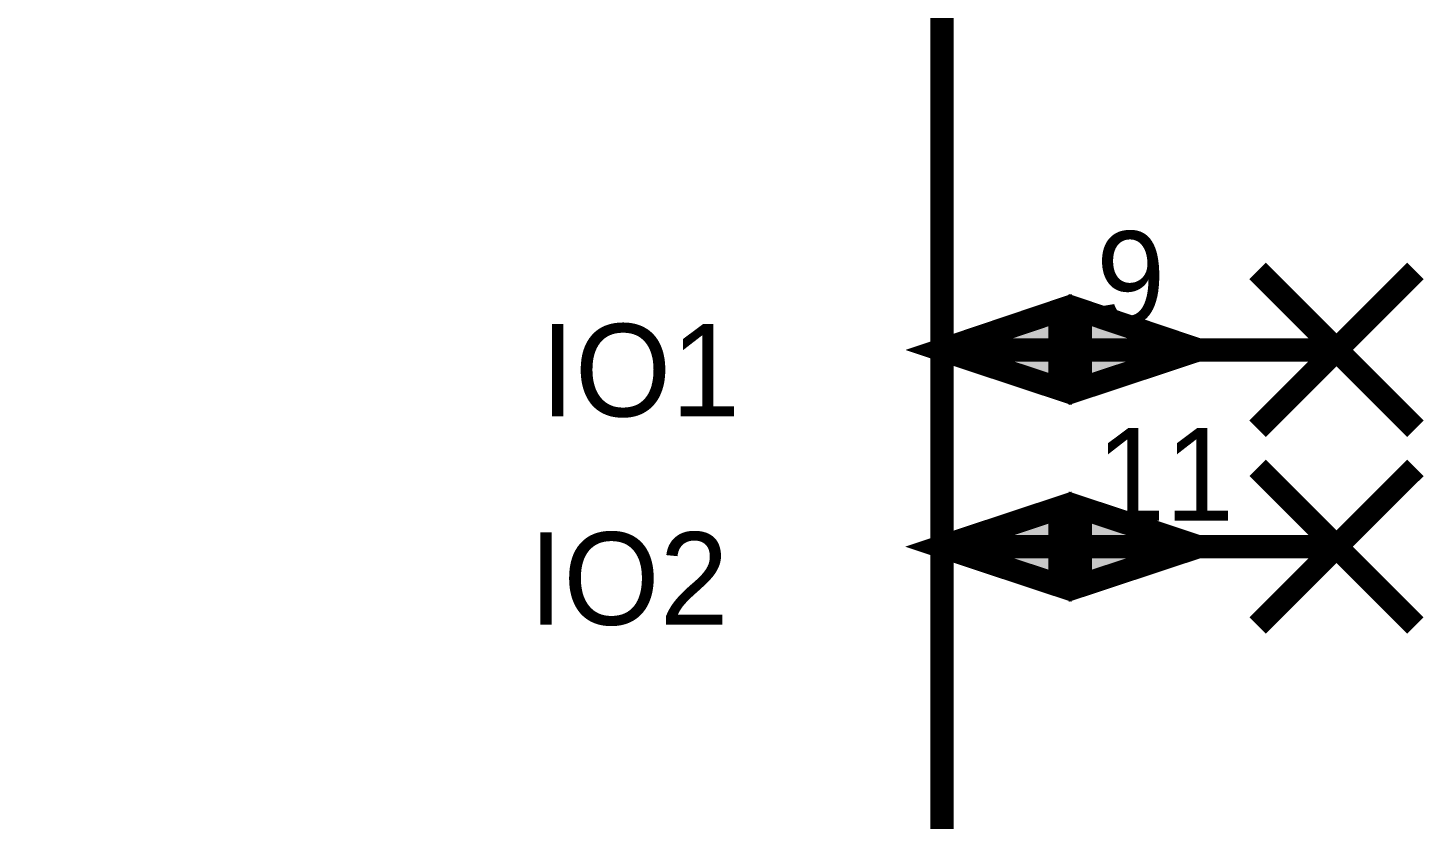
# Model space of a CAD drawing. Header units: inches. Extents: x 0 to 15, y 0 to 9.5.
# Drawn here: x 10.136 to 10.845, y 3.562 to 3.963 of the extents above; entities that cross this region are included whole.
import ezdxf

# ---------------------------------------------------------------- set-up
doc = ezdxf.new("R2010")
doc.units = ezdxf.units.IN
doc.header["$MEASUREMENT"] = 0
doc.layers.add('Sheet', color=255, linetype='Continuous')

msp = doc.modelspace()

# ---------------------------------------------------------------- linework, layer by layer
at = {"layer": 'Sheet'}
for points in [[(9.79933, 4.79994, 0.0118, 0.0118, 0), (10.59918, 4.79994, 0.0118, 0.0118, 0), (10.59918, 3.19971, 0.0118, 0.0118, 0), (9.79933, 3.19971, 0.0118, 0.0118, 0), (9.79933, 4.79994, 0.0118, 0.0118, 0)], [(9.79933, 4.79994, 0.0039, 0.0039, 0), (9.79933, 3.19971, 0.0039, 0.0039, 0), (10.59918, 3.19971, 0.0039, 0.0039, 0), (10.59918, 4.79994, 0.0039, 0.0039, 0), (9.79933, 4.79994, 0.0039, 0.0039, 0), (9.79933, 4.79994, 0.0039, 0.0039, 0)], [(10.65902, 3.8199, 0.0118, 0.0118, 0), (10.59918, 3.79971, 0.0118, 0.0118, 0), (10.65902, 3.77988, 0.0118, 0.0118, 0), (10.65902, 3.8199, 0.0118, 0.0118, 0)], [(10.66929, 3.8199, 0.0118, 0.0118, 0), (10.66929, 3.77988, 0.0118, 0.0118, 0), (10.72913, 3.79971, 0.0118, 0.0118, 0), (10.66929, 3.8199, 0.0118, 0.0118, 0)], [(10.65902, 3.8199, 0.0039, 0.0039, 0), (10.59918, 3.79971, 0.0039, 0.0039, 0), (10.65902, 3.77988, 0.0039, 0.0039, 0), (10.65902, 3.8199, 0.0039, 0.0039, 0)], [(10.66929, 3.8199, 0.0039, 0.0039, 0), (10.66929, 3.77988, 0.0039, 0.0039, 0), (10.72913, 3.79971, 0.0039, 0.0039, 0), (10.66929, 3.8199, 0.0039, 0.0039, 0)], [(10.65902, 3.71966, 0.0118, 0.0118, 0), (10.59918, 3.69983, 0.0118, 0.0118, 0), (10.65902, 3.68, 0.0118, 0.0118, 0), (10.65902, 3.71966, 0.0118, 0.0118, 0)], [(10.66929, 3.71966, 0.0118, 0.0118, 0), (10.66929, 3.68, 0.0118, 0.0118, 0), (10.72913, 3.69983, 0.0118, 0.0118, 0), (10.66929, 3.71966, 0.0118, 0.0118, 0)], [(10.65902, 3.71966, 0.0039, 0.0039, 0), (10.59918, 3.69983, 0.0039, 0.0039, 0), (10.65902, 3.68, 0.0039, 0.0039, 0), (10.65902, 3.71966, 0.0039, 0.0039, 0)], [(10.66929, 3.71966, 0.0039, 0.0039, 0), (10.66929, 3.68, 0.0039, 0.0039, 0), (10.72913, 3.69983, 0.0039, 0.0039, 0), (10.66929, 3.71966, 0.0039, 0.0039, 0)]]:
    msp.add_lwpolyline(points, format="xyseb", close=True, dxfattribs=at)
for points in [[(10.75923, 3.75968, 0.0118, 0.0118, 0), (10.83925, 3.83973, 0.0118, 0.0118, 0)], [(10.75923, 3.83973, 0.0118, 0.0118, 0), (10.83925, 3.75968, 0.0118, 0.0118, 0)], [(10.59918, 3.79971, 0.0118, 0.0118, 0), (10.79924, 3.79971, 0.0118, 0.0118, 0)], [(10.75923, 3.65981, 0.0118, 0.0118, 0), (10.83925, 3.73985, 0.0118, 0.0118, 0)], [(10.75923, 3.73985, 0.0118, 0.0118, 0), (10.83925, 3.65981, 0.0118, 0.0118, 0)], [(10.59918, 3.69983, 0.0118, 0.0118, 0), (10.79924, 3.69983, 0.0118, 0.0118, 0)]]:
    msp.add_lwpolyline(points, format="xyseb", dxfattribs=at)
for points in [[(10.66195, 3.82271), (10.59383, 3.8), (10.66195, 3.77729)], [(10.66805, 3.77729), (10.73617, 3.8), (10.66805, 3.82271)], [(10.66195, 3.72271), (10.59383, 3.7), (10.66195, 3.67729)], [(10.66805, 3.67729), (10.73617, 3.7), (10.66805, 3.72271)]]:
    msp.add_solid(points, dxfattribs=at)

# ---------------------------------------------------------------- texts
for s, height, p in [('9', 0.047, (10.67737, 3.81293)), ('IO1', 0.047001, (10.39546, 3.76592)), ('11', 0.047001, (10.67737, 3.71305)), ('IO2', 0.047001, (10.38958, 3.66017))]:
    msp.add_text(s, height=height, dxfattribs=at).set_placement(p)

doc.saveas('drawing.dxf')
